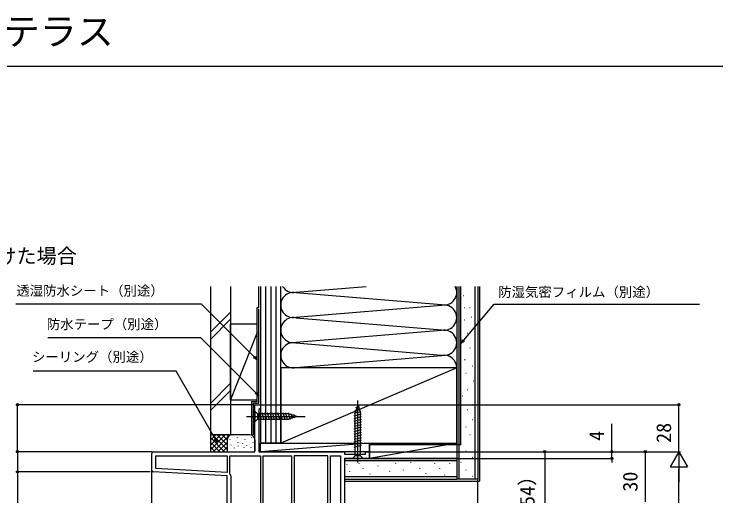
# Model space of a CAD drawing. Units: millimetres, scale not verified. Extents: x -525 to 525, y -783 to 778.
# Drawn here: x -307.1 to 111.6, y 490.9 to 778.4 of the extents above; entities that cross this region are included whole.
import ezdxf
from ezdxf.enums import TextEntityAlignment as Align

# ---------------------------------------------------------------- set-up
doc = ezdxf.new("R2010")
doc.units = ezdxf.units.MM
doc.header["$LTSCALE"] = 4
for name, color, linetype in [('0-1_USER1', 3, 'Continuous'), ('0-2_YKK_11', 7, 'Continuous'), ('0-4_YKK_12', 2, 'Continuous'), ('0-5_YKK_13', 4, 'Continuous'), ('0-7_YKK_D', 6, 'Continuous'), ('0-8_YKK_ZWAK', 7, 'Continuous'), ('0-9_YSS_K', 3, 'Continuous'), ('0-A_YSS_KE', 3, 'Continuous')]:
    doc.layers.add(name, color=color, linetype=linetype)
doc.styles.add('ＭＳ ゴシック', font='')
doc.styles.get('ＭＳ ゴシック').set_extended_font_data('MS Gothic')

msp = doc.modelspace()

# ---------------------------------------------------------------- linework, layer by layer
at = {"layer": '0-2_YKK_11'}
msp.add_line((-224.999, 506.249), (-224.999, 516.3), dxfattribs=at)
for points in [[(-223.999, 517.3), (-163.399, 517.3), (-163.399, 545.3), (-159.999, 545.3), (-159.999, 543.4), (-160.499, 542.9), (-160.999, 542.4), (-160.999, 517.3), (-109.999, 517.3), (-109.999, 515.8), (-97.499, 515.8), (-97.499, 517.3), (-94.999, 517.3), (-94.999, 513.3), (-109.999, 513.3)], [(-178.281, 503.935), (-178.399, 504.258), (-178.399, 514.9), (-159.999, 514.9)], [(-159.999, 514.9), (-159.999, 477.7), (-163.099, 477.7), (-163.099, 481.6)], [(-119.999, 481.9), (-119.999, 514.9), (-139.999, 514.9), (-139.999, 481.9), (-138.599, 481.9)], [(-109.999, 513.3), (-109.999, 449.3), (-111.799, 449.3), (-111.799, 451.3), (-119.999, 451.3), (-119.999, 454.6)], [(-173.784, 476.474), (-172.792, 482.1), (-177.599, 482.1), (-177.599, 476.744), (-177.057, 475.876), (-177.376, 475.3), (-179.999, 475.3), (-179.999, 502.942), (-224.051, 505.25)], [(-165.999, 484.5), (-177.599, 484.5), (-177.599, 502.067)]]:
    msp.add_lwpolyline(points, dxfattribs=at)
for points in [[(-179.999, 504.944), (-222.599, 507.177), (-222.599, 514.9), (-179.999, 514.9)], [(-141.599, 514.9), (-141.599, 477.7), (-158.399, 477.7), (-158.399, 514.9)], [(-118.399, 476.9), (-118.399, 514.9), (-112.399, 514.9), (-112.399, 476.9)]]:
    msp.add_lwpolyline(points, close=True, dxfattribs=at)
for centre, radius, start, end in [((-223.999, 516.3), 1, 90.00001, 179.99999), ((-223.999, 506.249), 1, 180, 266.99997), ((-180.499, 502.067), 2.9, 359.99999, 40.11919)]:
    msp.add_arc(centre, radius, start, end, dxfattribs=at)
at = {"layer": '0-4_YKK_12'}
msp.add_line((-224.999, 242.82), (-224.999, 506.249), dxfattribs=at)
at = {"layer": '0-5_YKK_13'}
for p, q in [((-101.999, 545.3), (-103.549, 540.384)), ((-101.999, 510.8), (-101.999, 547.8)), ((-101.999, 545.3), (-100.449, 540.384)), ((-101.999, 545.3), (-100.449, 540.384)), ((-163.399, 541.394), (-163.399, 535.194)), ((-163.399, 541.394), (-161.849, 539.844)), ((-159.422, 536.194), (-160.548, 540.394)), ((-157.869, 536.194), (-158.995, 540.394)), ((-156.317, 536.194), (-157.442, 540.394)), ((-154.764, 536.194), (-155.889, 540.394)), ((-153.211, 536.194), (-154.336, 540.394)), ((-151.658, 536.194), (-152.783, 540.394)), ((-150.105, 536.194), (-151.23, 540.394)), ((-148.552, 536.194), (-149.677, 540.394)), ((-146.999, 536.194), (-148.124, 540.394)), ((-145.446, 536.194), (-146.572, 540.394)), ((-143.893, 536.194), (-145.019, 540.394)), ((-142.41, 536.452), (-143.466, 540.394)), ((-104.099, 540.233), (-100.158, 541.289)), ((-103.646, 541.908), (-100.609, 542.721)), ((-103.549, 514.85), (-103.549, 540.384)), ((-103.111, 543.604), (-101.061, 544.153)), ((-100.449, 514.85), (-100.449, 540.384)), ((-168.399, 538.294), (-133.399, 538.294)), ((-163.399, 535.194), (-161.849, 536.744)), ((-143.315, 539.844), (-161.849, 539.844)), ((-161.849, 539.844), (-161.849, 536.744)), ((-161.849, 536.744), (-143.315, 536.744)), ((-138.399, 538.294), (-143.315, 539.844)), ((-138.399, 538.294), (-143.315, 536.744)), ((-140.978, 536.904), (-141.791, 539.94)), ((-139.546, 537.355), (-140.095, 539.405)), ((-104.099, 538.68), (-99.899, 539.806)), ((-104.099, 537.127), (-99.899, 538.253)), ((-104.099, 535.574), (-99.899, 536.7)), ((-104.099, 534.021), (-99.899, 535.147)), ((-104.099, 532.468), (-99.899, 533.594)), ((-104.099, 530.916), (-99.899, 532.041)), ((-104.099, 529.363), (-99.899, 530.488)), ((-104.099, 527.81), (-99.899, 528.935)), ((-104.099, 526.257), (-99.899, 527.382)), ((-104.099, 524.704), (-99.899, 525.829)), ((-104.099, 523.151), (-99.899, 524.276)), ((-104.099, 521.598), (-99.899, 522.724)), ((-104.099, 520.045), (-99.899, 521.171)), ((-105.099, 513.3), (-103.549, 514.85))]:
    msp.add_line(p, q, dxfattribs=at)
msp.add_lwpolyline([(-105.099, 513.3), (-98.899, 513.3), (-100.449, 514.85), (-103.549, 514.85)], dxfattribs=at)
at = {"layer": '0-7_YKK_D'}
for p, q in [((-163.899, 545.3), (-306.003, 545.3)), ((-305.003, 517.3), (-305.003, 545.3)), ((-160.699, 545.3), (90.492, 545.3)), ((89.492, 517.3), (89.492, 545.3)), ((49.501, 517.3), (49.501, 533.968)), ((-224.999, 517.3), (-306.003, 517.3)), ((-227.999, 517.3), (-306.003, 517.3)), ((-305.003, 517.3), (-305.003, 505.3)), ((-95.249, 517.3), (90.492, 517.3)), ((-95.249, 517.3), (90.492, 517.3)), ((-94.499, 517.3), (10.492, 517.3)), ((-93.999, 517.3), (70.492, 517.3)), ((-92.999, 517.3), (50.501, 517.3)), ((9.492, 517.3), (9.492, 463.304)), ((49.501, 513.3), (49.501, 517.3)), ((69.492, 517.3), (69.492, 487.3)), ((89.492, 517.3), (84.242, 508.207)), ((89.492, 517.3), (94.742, 508.207)), ((89.492, 517.3), (89.492, 499.113)), ((-94.499, 513.3), (50.501, 513.3)), ((49.501, 513.3), (49.501, 510.75)), ((84.242, 508.207), (94.742, 508.207)), ((89.492, 27.8), (89.492, 506.8)), ((-225.995, 505.3), (-306.003, 505.3)), ((-225.995, 505.3), (-306.003, 505.3)), ((-305.003, 505.3), (-305.003, 483.299))]:
    msp.add_line(p, q, dxfattribs=at)
for points in [[(-161.999, 572.018), (-163.802, 573.821), (-195.281, 605.3), (-306.091, 605.3)], [(-40.499, 581.772), (-38.86, 583.725), (-20.756, 605.3), (101.879, 605.3)], [(-160.999, 550.625), (-162.802, 552.428), (-195.674, 585.3), (-287.04, 585.3)], [(-38.336, 583.286), (-40.499, 581.772), (-39.383, 584.165)], [(-163.319, 574.304), (-161.999, 572.018), (-164.285, 573.338)], [(-185.768, 522.673), (-187.043, 524.881), (-210.379, 565.3), (-295.742, 565.3)], [(-162.319, 552.911), (-160.999, 550.625), (-163.285, 551.945)], [(-186.451, 525.223), (-185.768, 522.673), (-187.635, 524.54)]]:
    msp.add_lwpolyline(points, dxfattribs=at)
for centre in [(-305.003, 545.3), (89.492, 545.3), (-305.003, 517.3), (-305.003, 517.3), (9.492, 517.3), (49.501, 517.3), (69.492, 517.3), (49.501, 513.3), (-305.003, 505.3)]:
    msp.add_circle(centre, 0.637, dxfattribs=at)
at = {"layer": '0-8_YKK_ZWAK'}
msp.add_line((-525, 747.3), (525, 747.3), dxfattribs=at)
at = {"layer": '0-9_YSS_K'}
for p, q in [((-159.999, 615.918), (-159.999, 522.3)), ((-156.999, 615.918), (-156.999, 522.3)), ((-153.999, 615.918), (-153.999, 522.3)), ((-150.999, 615.918), (-150.999, 522.3)), ((-147.999, 567.3), (-147.999, 615.918)), ((-147.999, 522.3), (-147.999, 615.918)), ((-138.967, 612.458), (-97.09, 615.918)), ((-42.999, 615.918), (-42.999, 567.3)), ((-41.499, 500.8), (-41.499, 615.918)), ((-31.999, 500.8), (-31.999, 615.918)), ((-29.499, 615.918), (-29.499, 499.8)), ((-52.03, 604.958), (-138.967, 612.142)), ((-39.217, 610.444), (-39.017, 610.444)), ((-138.967, 597.458), (-52.03, 604.642)), ((-38.417, 603.241), (-38.217, 603.241)), ((-35.216, 603.241), (-35.016, 603.241)), ((-189.999, 588.511), (-177.999, 600.511)), ((-189.999, 584.269), (-177.999, 596.269)), ((-138.967, 597.142), (-52.03, 589.958)), ((-38.417, 596.039), (-38.217, 596.039)), ((-34.416, 597.639), (-34.216, 597.639)), ((-161.999, 593.3), (-177.999, 593.3)), ((-177.999, 548.3), (-177.999, 593.3)), ((-159.999, 593.3), (-159.999, 548.3)), ((-161.999, 588.3), (-177.999, 548.3)), ((-52.03, 589.642), (-138.967, 582.458)), ((-36.816, 588.035), (-36.616, 588.035)), ((-33.615, 590.436), (-33.415, 590.436)), ((-138.967, 582.142), (-52.03, 574.958)), ((-40.018, 584.034), (-39.818, 584.034)), ((-35.216, 579.232), (-35.016, 579.232)), ((-138.967, 567.458), (-52.03, 574.642)), ((-38.276, 572.301), (-38.076, 572.301)), ((-42.999, 567.3), (-147.999, 522.3)), ((-33.8, 568.571), (-33.6, 568.571)), ((-37.53, 564.095), (-37.33, 564.095)), ((-177.999, 558.085), (-189.999, 546.085)), ((-33.054, 559.619), (-32.854, 559.619)), ((-189.999, 541.842), (-177.999, 553.842)), ((-36.784, 554.397), (-36.584, 554.397)), ((-39.767, 550.668), (-39.567, 550.668)), ((-177.999, 548.3), (-161.999, 548.3)), ((-33.8, 545.446), (-33.6, 545.446)), ((-36.784, 542.462), (-36.584, 542.462)), ((-40.513, 539.478), (-40.313, 539.478)), ((-33.8, 536.494), (-33.6, 536.494)), ((-37.53, 532.018), (-37.33, 532.018)), ((-189.999, 527.3), (-189.999, 517.3)), ((-176.999, 527.3), (-189.999, 527.3)), ((-189.999, 518.442), (-181.141, 527.3)), ((-189.999, 521.271), (-183.969, 527.3)), ((-189.999, 524.099), (-186.798, 527.3)), ((-189.999, 526.927), (-189.626, 527.3)), ((-189.999, 525.785), (-181.514, 517.3)), ((-188.685, 527.3), (-179.999, 518.614)), ((-188.313, 517.3), (-178.313, 527.3)), ((-185.857, 527.3), (-179.999, 521.442)), ((-183.028, 527.3), (-179.999, 524.271)), ((-180.2, 527.3), (-179.218, 526.318)), ((-179.999, 524.3), (-179.999, 517.3)), ((-178.171, 524.495), (-178.171, 524.695)), ((-177.371, 527.3), (-177.351, 527.279)), ((-166.399, 527.3), (-176.999, 527.3)), ((-173.831, 525.496), (-173.831, 525.696)), ((-169.158, 524.495), (-169.158, 524.695)), ((-165.316, 525.496), (-165.316, 525.696)), ((-163.399, 524.3), (-163.399, 517.8)), ((-35.292, 527.542), (-35.092, 527.542)), ((-189.999, 522.957), (-184.342, 517.3)), ((-189.999, 520.128), (-187.17, 517.3)), ((-185.484, 517.3), (-179.999, 522.785)), ((-182.656, 517.3), (-179.981, 519.975)), ((-177.503, 521.157), (-177.503, 521.357)), ((-175.673, 519.301), (-175.673, 519.501)), ((-173.498, 522.826), (-173.498, 523.026)), ((-173.164, 520.489), (-173.164, 520.689)), ((-170.705, 522.223), (-170.705, 522.423)), ((-169.743, 519.516), (-169.743, 519.716)), ((-168.157, 520.823), (-168.157, 521.023)), ((-165.65, 519.82), (-165.65, 520.02)), ((-164.485, 522.492), (-164.485, 522.692)), ((-94.999, 522.3), (-159.999, 517.3)), ((-147.999, 522.3), (-159.999, 522.3)), ((-42.999, 522.3), (-94.999, 513.3)), ((-40.513, 523.066), (-40.313, 523.066)), ((-37.53, 517.844), (-37.33, 517.844)), ((-42.999, 511.8), (-109.999, 511.8)), ((-70.318, 510.745), (-70.318, 510.945)), ((-40.513, 511.13), (-40.313, 511.13)), ((-33.8, 514.114), (-33.6, 514.114)), ((-108.338, 509.383), (-108.338, 509.583)), ((-101.135, 510.184), (-101.135, 510.384)), ((-98.734, 506.982), (-98.734, 507.182)), ((-89.931, 508.583), (-89.931, 508.783)), ((-79.27, 509.999), (-79.27, 510.199)), ((-65.096, 507.015), (-65.096, 507.215)), ((-56.144, 509.999), (-56.144, 510.199)), ((-53.161, 507.015), (-53.161, 507.215)), ((-47.193, 509.999), (-47.193, 510.199)), ((-106.737, 505.382), (-106.737, 505.582)), ((-94.733, 503.781), (-94.733, 503.981)), ((-83, 505.523), (-83, 505.723)), ((-74.794, 506.269), (-74.794, 506.469)), ((-61.366, 504.031), (-61.366, 504.231)), ((-50.177, 503.285), (-50.177, 503.485)), ((-37.53, 506.409), (-37.33, 506.409)), ((-33.8, 502.679), (-33.6, 502.679)), ((-42.999, 502.3), (-109.999, 502.3)), ((-109.999, 499.8), (-29.499, 499.8)), ((-30.499, 242.8), (-30.499, 500.8))]:
    msp.add_line(p, q, dxfattribs=at)
for points in [[(-94.999, 517.3), (-159.999, 517.3), (-159.999, 522.3), (-94.999, 522.3)], [(-94.999, 522.3), (-42.999, 522.3), (-42.999, 513.3), (-94.999, 513.3)]]:
    msp.add_lwpolyline(points, close=True, dxfattribs=at)
for centre, radius, start, end in [((-140.499, 619.8), 7.5, 211.16695, 281.78353), ((-50.499, 612.3), 7.5, 258.21646, 28.84661), ((-140.499, 604.8), 7.5, 78.21649, 281.78353), ((-50.499, 597.3), 7.5, 258.21646, 101.78354), ((-140.499, 589.8), 7.5, 78.21649, 281.78353), ((-50.499, 582.3), 7.5, 258.21646, 101.78354), ((-140.499, 574.8), 7.5, 78.21649, 281.78353), ((-50.499, 567.3), 7.5, 0, 101.78354), ((-176.999, 524.3), 3, 90, 180), ((-166.399, 524.3), 3, 0, 90)]:
    msp.add_arc(centre, radius, start, end, dxfattribs=at)
at = {"layer": '0-A_YSS_KE'}
for p, q in [((-189.999, 615.918), (-189.999, 527.3)), ((-177.999, 615.918), (-177.999, 527.3)), ((-42.999, 615.918), (-42.999, 500.8)), ((-40.499, 521.3), (-40.499, 615.918)), ((-165.399, 547.3), (-165.399, 527.3)), ((-164.399, 546.3), (-164.399, 527.3)), ((-177.999, 527.3), (-189.999, 527.3)), ((-40.499, 521.3), (-94.999, 521.3)), ((-109.999, 500.8), (-42.999, 500.8))]:
    msp.add_line(p, q, dxfattribs=at)
for points in [[(-165.399, 547.3), (-161.999, 547.3), (-161.999, 603.3), (-160.999, 603.3), (-160.999, 615.918)], [(-30.499, 615.918), (-30.499, 500.8), (-42.999, 500.8)], [(-164.399, 546.3), (-160.999, 546.3), (-160.999, 602.3)], [(-109.999, 513.3), (-42.999, 513.3), (-42.999, 500.8)]]:
    msp.add_lwpolyline(points, dxfattribs=at)
msp.add_lwpolyline([(-147.999, 567.3), (-147.999, 522.3), (-42.999, 522.3), (-42.999, 567.3)], close=True, dxfattribs=at)

# ---------------------------------------------------------------- texts
at = {"layer": '0-1_USER1', "style": 'ＭＳ ゴシック'}
for s, height, p in [('プラマード Z 開き窓テラス', 16.13, (-522.625, 755.05)), ('●横引きロール網戸を取付けた場合', 8.798, (-461.636, 627.005))]:
    msp.add_text(s, height=height, dxfattribs=at).set_placement(p, align=Align.BOTTOM_LEFT)
at = {"layer": '0-7_YKK_D', "style": 'ＭＳ ゴシック'}
for s, p in [('透湿防水シート（別途）', (-305.775, 608.619)), ('防湿気密フィルム（別途）', (-18.297, 607.845)), ('防水テープ（別途）', (-287.59, 588.638)), ('シーリング（別途）', (-296.397, 569.144))]:
    msp.add_text(s, height=5.865, dxfattribs=at).set_placement(p, align=Align.BOTTOM_LEFT)
for s, p in [('28', (87.492, 522.539)), ('4', (47.501, 523.786)), ('30', (67.492, 493.436)), ('（54）', (6.061, 472.882))]:
    msp.add_text(s, height=8.798, rotation=90, dxfattribs=at).set_placement(p, align=Align.BOTTOM_LEFT)

doc.saveas('drawing.dxf')
